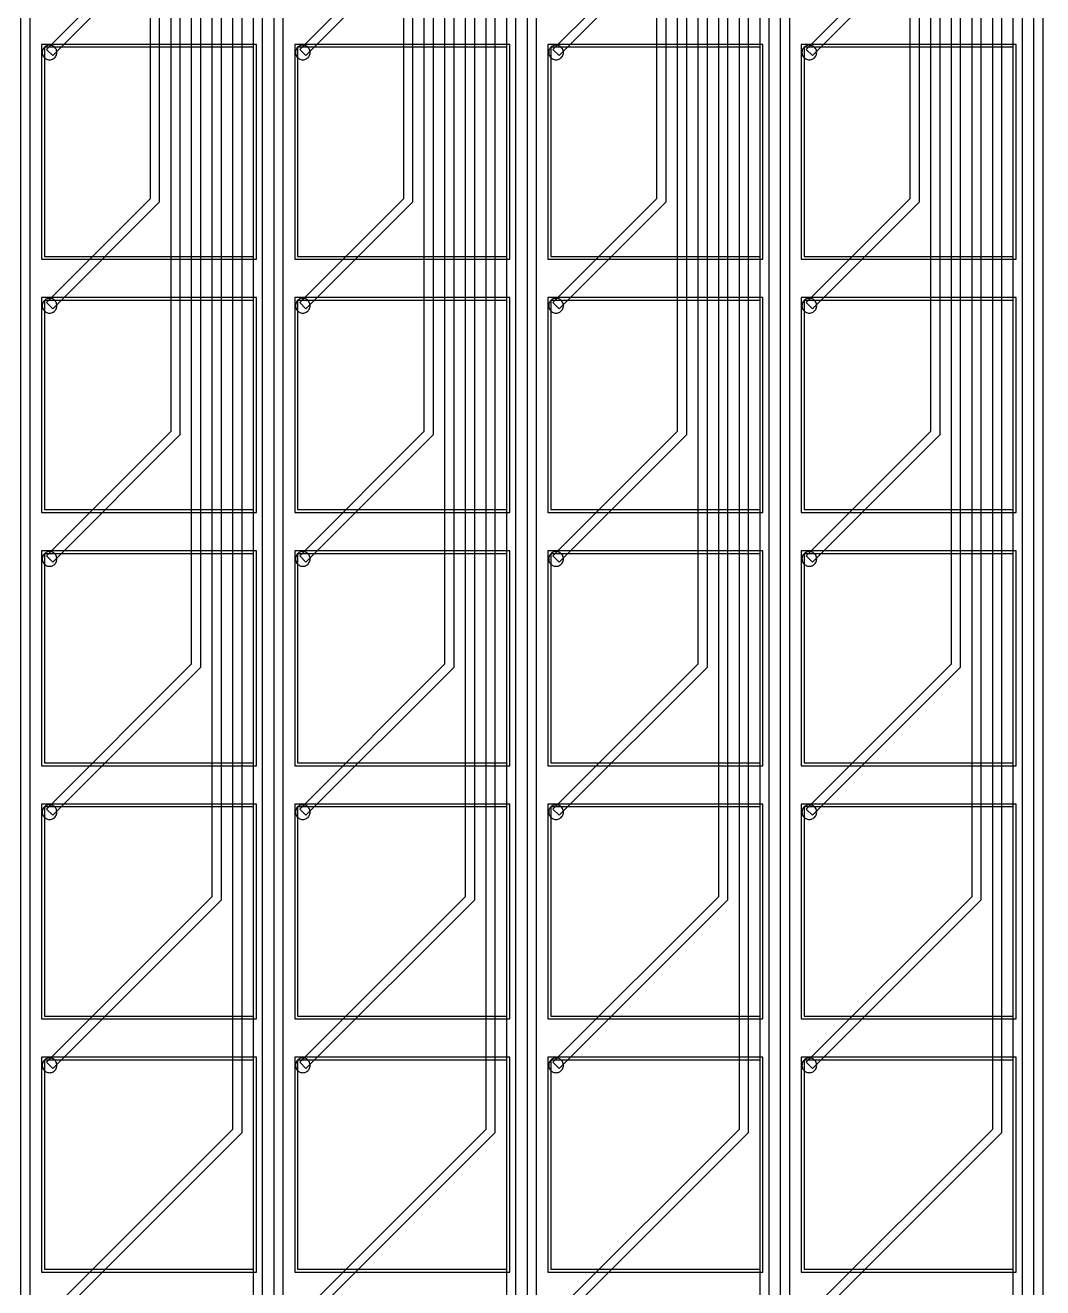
# Model space of a CAD drawing. Header units: metres. Extents: x -514 to 4285, y 130 to 1832.
# Drawn here: x 3434.5 to 3780, y 702.7 to 1131.5 of the extents above; entities that cross this region are included whole.
import ezdxf

# ---------------------------------------------------------------- set-up
doc = ezdxf.new("R2010")
doc.units = ezdxf.units.M
for name, color, linetype in [('Etching', 1, 'CONTINUOUS'), ('EtchingPad', 2, 'CONTINUOUS'), ('Metal1', 4, 'CONTINUOUS'), ('Metal2', 3, 'CONTINUOUS')]:
    doc.layers.add(name, color=color, linetype=linetype)

msp = doc.modelspace()

# ---------------------------------------------------------------- linework, layer by layer
at = {"layer": 'Etching'}
for points in [[(3445.25, 1122.25), (3445.23, 1122.58), (3445.16, 1122.9), (3445.06, 1123.21), (3444.92, 1123.5), (3444.73, 1123.77), (3444.52, 1124.02), (3444.27, 1124.23), (3444, 1124.42), (3443.71, 1124.56), (3443.4, 1124.66), (3443.08, 1124.73), (3442.75, 1124.75), (3442.42, 1124.73), (3442.1, 1124.66), (3441.79, 1124.56), (3441.5, 1124.42), (3441.23, 1124.23), (3440.98, 1124.02), (3440.77, 1123.77), (3440.58, 1123.5), (3440.44, 1123.21), (3440.34, 1122.9), (3440.27, 1122.58), (3440.25, 1122.25), (3440.27, 1121.92), (3440.34, 1121.6), (3440.44, 1121.29), (3440.58, 1121), (3440.77, 1120.73), (3440.98, 1120.48), (3441.23, 1120.27), (3441.5, 1120.08), (3441.79, 1119.94), (3442.1, 1119.84), (3442.42, 1119.77), (3442.75, 1119.75), (3443.08, 1119.77), (3443.4, 1119.84), (3443.71, 1119.94), (3444, 1120.08), (3444.27, 1120.27), (3444.52, 1120.48), (3444.73, 1120.73), (3444.92, 1121), (3445.06, 1121.29), (3445.16, 1121.6), (3445.23, 1121.92), (3445.25, 1122.25)], [(3531.25, 1122.25), (3531.23, 1122.58), (3531.16, 1122.9), (3531.06, 1123.21), (3530.92, 1123.5), (3530.73, 1123.77), (3530.52, 1124.02), (3530.27, 1124.23), (3530, 1124.42), (3529.71, 1124.56), (3529.4, 1124.66), (3529.08, 1124.73), (3528.75, 1124.75), (3528.42, 1124.73), (3528.1, 1124.66), (3527.79, 1124.56), (3527.5, 1124.42), (3527.23, 1124.23), (3526.98, 1124.02), (3526.77, 1123.77), (3526.58, 1123.5), (3526.44, 1123.21), (3526.34, 1122.9), (3526.27, 1122.58), (3526.25, 1122.25), (3526.27, 1121.92), (3526.34, 1121.6), (3526.44, 1121.29), (3526.58, 1121), (3526.77, 1120.73), (3526.98, 1120.48), (3527.23, 1120.27), (3527.5, 1120.08), (3527.79, 1119.94), (3528.1, 1119.84), (3528.42, 1119.77), (3528.75, 1119.75), (3529.08, 1119.77), (3529.4, 1119.84), (3529.71, 1119.94), (3530, 1120.08), (3530.27, 1120.27), (3530.52, 1120.48), (3530.73, 1120.73), (3530.92, 1121), (3531.06, 1121.29), (3531.16, 1121.6), (3531.23, 1121.92), (3531.25, 1122.25)], [(3617.25, 1122.25), (3617.23, 1122.58), (3617.16, 1122.9), (3617.06, 1123.21), (3616.92, 1123.5), (3616.73, 1123.77), (3616.52, 1124.02), (3616.27, 1124.23), (3616, 1124.42), (3615.71, 1124.56), (3615.4, 1124.66), (3615.08, 1124.73), (3614.75, 1124.75), (3614.42, 1124.73), (3614.1, 1124.66), (3613.79, 1124.56), (3613.5, 1124.42), (3613.23, 1124.23), (3612.98, 1124.02), (3612.77, 1123.77), (3612.58, 1123.5), (3612.44, 1123.21), (3612.34, 1122.9), (3612.27, 1122.58), (3612.25, 1122.25), (3612.27, 1121.92), (3612.34, 1121.6), (3612.44, 1121.29), (3612.58, 1121), (3612.77, 1120.73), (3612.98, 1120.48), (3613.23, 1120.27), (3613.5, 1120.08), (3613.79, 1119.94), (3614.1, 1119.84), (3614.42, 1119.77), (3614.75, 1119.75), (3615.08, 1119.77), (3615.4, 1119.84), (3615.71, 1119.94), (3616, 1120.08), (3616.27, 1120.27), (3616.52, 1120.48), (3616.73, 1120.73), (3616.92, 1121), (3617.06, 1121.29), (3617.16, 1121.6), (3617.23, 1121.92), (3617.25, 1122.25)], [(3703.25, 1122.25), (3703.23, 1122.58), (3703.16, 1122.9), (3703.06, 1123.21), (3702.92, 1123.5), (3702.73, 1123.77), (3702.52, 1124.02), (3702.27, 1124.23), (3702, 1124.42), (3701.71, 1124.56), (3701.4, 1124.66), (3701.08, 1124.73), (3700.75, 1124.75), (3700.42, 1124.73), (3700.1, 1124.66), (3699.79, 1124.56), (3699.5, 1124.42), (3699.23, 1124.23), (3698.98, 1124.02), (3698.77, 1123.77), (3698.58, 1123.5), (3698.44, 1123.21), (3698.34, 1122.9), (3698.27, 1122.58), (3698.25, 1122.25), (3698.27, 1121.92), (3698.34, 1121.6), (3698.44, 1121.29), (3698.58, 1121), (3698.77, 1120.73), (3698.98, 1120.48), (3699.23, 1120.27), (3699.5, 1120.08), (3699.79, 1119.94), (3700.1, 1119.84), (3700.42, 1119.77), (3700.75, 1119.75), (3701.08, 1119.77), (3701.4, 1119.84), (3701.71, 1119.94), (3702, 1120.08), (3702.27, 1120.27), (3702.52, 1120.48), (3702.73, 1120.73), (3702.92, 1121), (3703.06, 1121.29), (3703.16, 1121.6), (3703.23, 1121.92), (3703.25, 1122.25)], [(3445.25, 1036.25), (3445.23, 1036.58), (3445.16, 1036.9), (3445.06, 1037.21), (3444.92, 1037.5), (3444.73, 1037.77), (3444.52, 1038.02), (3444.27, 1038.23), (3444, 1038.42), (3443.71, 1038.56), (3443.4, 1038.66), (3443.08, 1038.73), (3442.75, 1038.75), (3442.42, 1038.73), (3442.1, 1038.66), (3441.79, 1038.56), (3441.5, 1038.42), (3441.23, 1038.23), (3440.98, 1038.02), (3440.77, 1037.77), (3440.58, 1037.5), (3440.44, 1037.21), (3440.34, 1036.9), (3440.27, 1036.58), (3440.25, 1036.25), (3440.27, 1035.92), (3440.34, 1035.6), (3440.44, 1035.29), (3440.58, 1035), (3440.77, 1034.73), (3440.98, 1034.48), (3441.23, 1034.27), (3441.5, 1034.08), (3441.79, 1033.94), (3442.1, 1033.84), (3442.42, 1033.77), (3442.75, 1033.75), (3443.08, 1033.77), (3443.4, 1033.84), (3443.71, 1033.94), (3444, 1034.08), (3444.27, 1034.27), (3444.52, 1034.48), (3444.73, 1034.73), (3444.92, 1035), (3445.06, 1035.29), (3445.16, 1035.6), (3445.23, 1035.92), (3445.25, 1036.25)], [(3531.25, 1036.25), (3531.23, 1036.58), (3531.16, 1036.9), (3531.06, 1037.21), (3530.92, 1037.5), (3530.73, 1037.77), (3530.52, 1038.02), (3530.27, 1038.23), (3530, 1038.42), (3529.71, 1038.56), (3529.4, 1038.66), (3529.08, 1038.73), (3528.75, 1038.75), (3528.42, 1038.73), (3528.1, 1038.66), (3527.79, 1038.56), (3527.5, 1038.42), (3527.23, 1038.23), (3526.98, 1038.02), (3526.77, 1037.77), (3526.58, 1037.5), (3526.44, 1037.21), (3526.34, 1036.9), (3526.27, 1036.58), (3526.25, 1036.25), (3526.27, 1035.92), (3526.34, 1035.6), (3526.44, 1035.29), (3526.58, 1035), (3526.77, 1034.73), (3526.98, 1034.48), (3527.23, 1034.27), (3527.5, 1034.08), (3527.79, 1033.94), (3528.1, 1033.84), (3528.42, 1033.77), (3528.75, 1033.75), (3529.08, 1033.77), (3529.4, 1033.84), (3529.71, 1033.94), (3530, 1034.08), (3530.27, 1034.27), (3530.52, 1034.48), (3530.73, 1034.73), (3530.92, 1035), (3531.06, 1035.29), (3531.16, 1035.6), (3531.23, 1035.92), (3531.25, 1036.25)], [(3617.25, 1036.25), (3617.23, 1036.58), (3617.16, 1036.9), (3617.06, 1037.21), (3616.92, 1037.5), (3616.73, 1037.77), (3616.52, 1038.02), (3616.27, 1038.23), (3616, 1038.42), (3615.71, 1038.56), (3615.4, 1038.66), (3615.08, 1038.73), (3614.75, 1038.75), (3614.42, 1038.73), (3614.1, 1038.66), (3613.79, 1038.56), (3613.5, 1038.42), (3613.23, 1038.23), (3612.98, 1038.02), (3612.77, 1037.77), (3612.58, 1037.5), (3612.44, 1037.21), (3612.34, 1036.9), (3612.27, 1036.58), (3612.25, 1036.25), (3612.27, 1035.92), (3612.34, 1035.6), (3612.44, 1035.29), (3612.58, 1035), (3612.77, 1034.73), (3612.98, 1034.48), (3613.23, 1034.27), (3613.5, 1034.08), (3613.79, 1033.94), (3614.1, 1033.84), (3614.42, 1033.77), (3614.75, 1033.75), (3615.08, 1033.77), (3615.4, 1033.84), (3615.71, 1033.94), (3616, 1034.08), (3616.27, 1034.27), (3616.52, 1034.48), (3616.73, 1034.73), (3616.92, 1035), (3617.06, 1035.29), (3617.16, 1035.6), (3617.23, 1035.92), (3617.25, 1036.25)], [(3703.25, 1036.25), (3703.23, 1036.58), (3703.16, 1036.9), (3703.06, 1037.21), (3702.92, 1037.5), (3702.73, 1037.77), (3702.52, 1038.02), (3702.27, 1038.23), (3702, 1038.42), (3701.71, 1038.56), (3701.4, 1038.66), (3701.08, 1038.73), (3700.75, 1038.75), (3700.42, 1038.73), (3700.1, 1038.66), (3699.79, 1038.56), (3699.5, 1038.42), (3699.23, 1038.23), (3698.98, 1038.02), (3698.77, 1037.77), (3698.58, 1037.5), (3698.44, 1037.21), (3698.34, 1036.9), (3698.27, 1036.58), (3698.25, 1036.25), (3698.27, 1035.92), (3698.34, 1035.6), (3698.44, 1035.29), (3698.58, 1035), (3698.77, 1034.73), (3698.98, 1034.48), (3699.23, 1034.27), (3699.5, 1034.08), (3699.79, 1033.94), (3700.1, 1033.84), (3700.42, 1033.77), (3700.75, 1033.75), (3701.08, 1033.77), (3701.4, 1033.84), (3701.71, 1033.94), (3702, 1034.08), (3702.27, 1034.27), (3702.52, 1034.48), (3702.73, 1034.73), (3702.92, 1035), (3703.06, 1035.29), (3703.16, 1035.6), (3703.23, 1035.92), (3703.25, 1036.25)], [(3445.25, 950.25), (3445.23, 950.58), (3445.16, 950.9), (3445.06, 951.21), (3444.92, 951.5), (3444.73, 951.77), (3444.52, 952.02), (3444.27, 952.23), (3444, 952.42), (3443.71, 952.56), (3443.4, 952.66), (3443.08, 952.73), (3442.75, 952.75), (3442.42, 952.73), (3442.1, 952.66), (3441.79, 952.56), (3441.5, 952.42), (3441.23, 952.23), (3440.98, 952.02), (3440.77, 951.77), (3440.58, 951.5), (3440.44, 951.21), (3440.34, 950.9), (3440.27, 950.58), (3440.25, 950.25), (3440.27, 949.92), (3440.34, 949.6), (3440.44, 949.29), (3440.58, 949), (3440.77, 948.73), (3440.98, 948.48), (3441.23, 948.27), (3441.5, 948.08), (3441.79, 947.94), (3442.1, 947.84), (3442.42, 947.77), (3442.75, 947.75), (3443.08, 947.77), (3443.4, 947.84), (3443.71, 947.94), (3444, 948.08), (3444.27, 948.27), (3444.52, 948.48), (3444.73, 948.73), (3444.92, 949), (3445.06, 949.29), (3445.16, 949.6), (3445.23, 949.92), (3445.25, 950.25)], [(3531.25, 950.25), (3531.23, 950.58), (3531.16, 950.9), (3531.06, 951.21), (3530.92, 951.5), (3530.73, 951.77), (3530.52, 952.02), (3530.27, 952.23), (3530, 952.42), (3529.71, 952.56), (3529.4, 952.66), (3529.08, 952.73), (3528.75, 952.75), (3528.42, 952.73), (3528.1, 952.66), (3527.79, 952.56), (3527.5, 952.42), (3527.23, 952.23), (3526.98, 952.02), (3526.77, 951.77), (3526.58, 951.5), (3526.44, 951.21), (3526.34, 950.9), (3526.27, 950.58), (3526.25, 950.25), (3526.27, 949.92), (3526.34, 949.6), (3526.44, 949.29), (3526.58, 949), (3526.77, 948.73), (3526.98, 948.48), (3527.23, 948.27), (3527.5, 948.08), (3527.79, 947.94), (3528.1, 947.84), (3528.42, 947.77), (3528.75, 947.75), (3529.08, 947.77), (3529.4, 947.84), (3529.71, 947.94), (3530, 948.08), (3530.27, 948.27), (3530.52, 948.48), (3530.73, 948.73), (3530.92, 949), (3531.06, 949.29), (3531.16, 949.6), (3531.23, 949.92), (3531.25, 950.25)], [(3617.25, 950.25), (3617.23, 950.58), (3617.16, 950.9), (3617.06, 951.21), (3616.92, 951.5), (3616.73, 951.77), (3616.52, 952.02), (3616.27, 952.23), (3616, 952.42), (3615.71, 952.56), (3615.4, 952.66), (3615.08, 952.73), (3614.75, 952.75), (3614.42, 952.73), (3614.1, 952.66), (3613.79, 952.56), (3613.5, 952.42), (3613.23, 952.23), (3612.98, 952.02), (3612.77, 951.77), (3612.58, 951.5), (3612.44, 951.21), (3612.34, 950.9), (3612.27, 950.58), (3612.25, 950.25), (3612.27, 949.92), (3612.34, 949.6), (3612.44, 949.29), (3612.58, 949), (3612.77, 948.73), (3612.98, 948.48), (3613.23, 948.27), (3613.5, 948.08), (3613.79, 947.94), (3614.1, 947.84), (3614.42, 947.77), (3614.75, 947.75), (3615.08, 947.77), (3615.4, 947.84), (3615.71, 947.94), (3616, 948.08), (3616.27, 948.27), (3616.52, 948.48), (3616.73, 948.73), (3616.92, 949), (3617.06, 949.29), (3617.16, 949.6), (3617.23, 949.92), (3617.25, 950.25)], [(3703.25, 950.25), (3703.23, 950.58), (3703.16, 950.9), (3703.06, 951.21), (3702.92, 951.5), (3702.73, 951.77), (3702.52, 952.02), (3702.27, 952.23), (3702, 952.42), (3701.71, 952.56), (3701.4, 952.66), (3701.08, 952.73), (3700.75, 952.75), (3700.42, 952.73), (3700.1, 952.66), (3699.79, 952.56), (3699.5, 952.42), (3699.23, 952.23), (3698.98, 952.02), (3698.77, 951.77), (3698.58, 951.5), (3698.44, 951.21), (3698.34, 950.9), (3698.27, 950.58), (3698.25, 950.25), (3698.27, 949.92), (3698.34, 949.6), (3698.44, 949.29), (3698.58, 949), (3698.77, 948.73), (3698.98, 948.48), (3699.23, 948.27), (3699.5, 948.08), (3699.79, 947.94), (3700.1, 947.84), (3700.42, 947.77), (3700.75, 947.75), (3701.08, 947.77), (3701.4, 947.84), (3701.71, 947.94), (3702, 948.08), (3702.27, 948.27), (3702.52, 948.48), (3702.73, 948.73), (3702.92, 949), (3703.06, 949.29), (3703.16, 949.6), (3703.23, 949.92), (3703.25, 950.25)], [(3445.25, 864.25), (3445.23, 864.58), (3445.16, 864.9), (3445.06, 865.21), (3444.92, 865.5), (3444.73, 865.77), (3444.52, 866.02), (3444.27, 866.23), (3444, 866.42), (3443.71, 866.56), (3443.4, 866.66), (3443.08, 866.73), (3442.75, 866.75), (3442.42, 866.73), (3442.1, 866.66), (3441.79, 866.56), (3441.5, 866.42), (3441.23, 866.23), (3440.98, 866.02), (3440.77, 865.77), (3440.58, 865.5), (3440.44, 865.21), (3440.34, 864.9), (3440.27, 864.58), (3440.25, 864.25), (3440.27, 863.92), (3440.34, 863.6), (3440.44, 863.29), (3440.58, 863), (3440.77, 862.73), (3440.98, 862.48), (3441.23, 862.27), (3441.5, 862.08), (3441.79, 861.94), (3442.1, 861.84), (3442.42, 861.77), (3442.75, 861.75), (3443.08, 861.77), (3443.4, 861.84), (3443.71, 861.94), (3444, 862.08), (3444.27, 862.27), (3444.52, 862.48), (3444.73, 862.73), (3444.92, 863), (3445.06, 863.29), (3445.16, 863.6), (3445.23, 863.92), (3445.25, 864.25)], [(3531.25, 864.25), (3531.23, 864.58), (3531.16, 864.9), (3531.06, 865.21), (3530.92, 865.5), (3530.73, 865.77), (3530.52, 866.02), (3530.27, 866.23), (3530, 866.42), (3529.71, 866.56), (3529.4, 866.66), (3529.08, 866.73), (3528.75, 866.75), (3528.42, 866.73), (3528.1, 866.66), (3527.79, 866.56), (3527.5, 866.42), (3527.23, 866.23), (3526.98, 866.02), (3526.77, 865.77), (3526.58, 865.5), (3526.44, 865.21), (3526.34, 864.9), (3526.27, 864.58), (3526.25, 864.25), (3526.27, 863.92), (3526.34, 863.6), (3526.44, 863.29), (3526.58, 863), (3526.77, 862.73), (3526.98, 862.48), (3527.23, 862.27), (3527.5, 862.08), (3527.79, 861.94), (3528.1, 861.84), (3528.42, 861.77), (3528.75, 861.75), (3529.08, 861.77), (3529.4, 861.84), (3529.71, 861.94), (3530, 862.08), (3530.27, 862.27), (3530.52, 862.48), (3530.73, 862.73), (3530.92, 863), (3531.06, 863.29), (3531.16, 863.6), (3531.23, 863.92), (3531.25, 864.25)], [(3617.25, 864.25), (3617.23, 864.58), (3617.16, 864.9), (3617.06, 865.21), (3616.92, 865.5), (3616.73, 865.77), (3616.52, 866.02), (3616.27, 866.23), (3616, 866.42), (3615.71, 866.56), (3615.4, 866.66), (3615.08, 866.73), (3614.75, 866.75), (3614.42, 866.73), (3614.1, 866.66), (3613.79, 866.56), (3613.5, 866.42), (3613.23, 866.23), (3612.98, 866.02), (3612.77, 865.77), (3612.58, 865.5), (3612.44, 865.21), (3612.34, 864.9), (3612.27, 864.58), (3612.25, 864.25), (3612.27, 863.92), (3612.34, 863.6), (3612.44, 863.29), (3612.58, 863), (3612.77, 862.73), (3612.98, 862.48), (3613.23, 862.27), (3613.5, 862.08), (3613.79, 861.94), (3614.1, 861.84), (3614.42, 861.77), (3614.75, 861.75), (3615.08, 861.77), (3615.4, 861.84), (3615.71, 861.94), (3616, 862.08), (3616.27, 862.27), (3616.52, 862.48), (3616.73, 862.73), (3616.92, 863), (3617.06, 863.29), (3617.16, 863.6), (3617.23, 863.92), (3617.25, 864.25)], [(3703.25, 864.25), (3703.23, 864.58), (3703.16, 864.9), (3703.06, 865.21), (3702.92, 865.5), (3702.73, 865.77), (3702.52, 866.02), (3702.27, 866.23), (3702, 866.42), (3701.71, 866.56), (3701.4, 866.66), (3701.08, 866.73), (3700.75, 866.75), (3700.42, 866.73), (3700.1, 866.66), (3699.79, 866.56), (3699.5, 866.42), (3699.23, 866.23), (3698.98, 866.02), (3698.77, 865.77), (3698.58, 865.5), (3698.44, 865.21), (3698.34, 864.9), (3698.27, 864.58), (3698.25, 864.25), (3698.27, 863.92), (3698.34, 863.6), (3698.44, 863.29), (3698.58, 863), (3698.77, 862.73), (3698.98, 862.48), (3699.23, 862.27), (3699.5, 862.08), (3699.79, 861.94), (3700.1, 861.84), (3700.42, 861.77), (3700.75, 861.75), (3701.08, 861.77), (3701.4, 861.84), (3701.71, 861.94), (3702, 862.08), (3702.27, 862.27), (3702.52, 862.48), (3702.73, 862.73), (3702.92, 863), (3703.06, 863.29), (3703.16, 863.6), (3703.23, 863.92), (3703.25, 864.25)], [(3445.25, 778.25), (3445.23, 778.58), (3445.16, 778.9), (3445.06, 779.21), (3444.92, 779.5), (3444.73, 779.77), (3444.52, 780.02), (3444.27, 780.23), (3444, 780.42), (3443.71, 780.56), (3443.4, 780.66), (3443.08, 780.73), (3442.75, 780.75), (3442.42, 780.73), (3442.1, 780.66), (3441.79, 780.56), (3441.5, 780.42), (3441.23, 780.23), (3440.98, 780.02), (3440.77, 779.77), (3440.58, 779.5), (3440.44, 779.21), (3440.34, 778.9), (3440.27, 778.58), (3440.25, 778.25), (3440.27, 777.92), (3440.34, 777.6), (3440.44, 777.29), (3440.58, 777), (3440.77, 776.73), (3440.98, 776.48), (3441.23, 776.27), (3441.5, 776.08), (3441.79, 775.94), (3442.1, 775.84), (3442.42, 775.77), (3442.75, 775.75), (3443.08, 775.77), (3443.4, 775.84), (3443.71, 775.94), (3444, 776.08), (3444.27, 776.27), (3444.52, 776.48), (3444.73, 776.73), (3444.92, 777), (3445.06, 777.29), (3445.16, 777.6), (3445.23, 777.92), (3445.25, 778.25)], [(3531.25, 778.25), (3531.23, 778.58), (3531.16, 778.9), (3531.06, 779.21), (3530.92, 779.5), (3530.73, 779.77), (3530.52, 780.02), (3530.27, 780.23), (3530, 780.42), (3529.71, 780.56), (3529.4, 780.66), (3529.08, 780.73), (3528.75, 780.75), (3528.42, 780.73), (3528.1, 780.66), (3527.79, 780.56), (3527.5, 780.42), (3527.23, 780.23), (3526.98, 780.02), (3526.77, 779.77), (3526.58, 779.5), (3526.44, 779.21), (3526.34, 778.9), (3526.27, 778.58), (3526.25, 778.25), (3526.27, 777.92), (3526.34, 777.6), (3526.44, 777.29), (3526.58, 777), (3526.77, 776.73), (3526.98, 776.48), (3527.23, 776.27), (3527.5, 776.08), (3527.79, 775.94), (3528.1, 775.84), (3528.42, 775.77), (3528.75, 775.75), (3529.08, 775.77), (3529.4, 775.84), (3529.71, 775.94), (3530, 776.08), (3530.27, 776.27), (3530.52, 776.48), (3530.73, 776.73), (3530.92, 777), (3531.06, 777.29), (3531.16, 777.6), (3531.23, 777.92), (3531.25, 778.25)], [(3617.25, 778.25), (3617.23, 778.58), (3617.16, 778.9), (3617.06, 779.21), (3616.92, 779.5), (3616.73, 779.77), (3616.52, 780.02), (3616.27, 780.23), (3616, 780.42), (3615.71, 780.56), (3615.4, 780.66), (3615.08, 780.73), (3614.75, 780.75), (3614.42, 780.73), (3614.1, 780.66), (3613.79, 780.56), (3613.5, 780.42), (3613.23, 780.23), (3612.98, 780.02), (3612.77, 779.77), (3612.58, 779.5), (3612.44, 779.21), (3612.34, 778.9), (3612.27, 778.58), (3612.25, 778.25), (3612.27, 777.92), (3612.34, 777.6), (3612.44, 777.29), (3612.58, 777), (3612.77, 776.73), (3612.98, 776.48), (3613.23, 776.27), (3613.5, 776.08), (3613.79, 775.94), (3614.1, 775.84), (3614.42, 775.77), (3614.75, 775.75), (3615.08, 775.77), (3615.4, 775.84), (3615.71, 775.94), (3616, 776.08), (3616.27, 776.27), (3616.52, 776.48), (3616.73, 776.73), (3616.92, 777), (3617.06, 777.29), (3617.16, 777.6), (3617.23, 777.92), (3617.25, 778.25)], [(3703.25, 778.25), (3703.23, 778.58), (3703.16, 778.9), (3703.06, 779.21), (3702.92, 779.5), (3702.73, 779.77), (3702.52, 780.02), (3702.27, 780.23), (3702, 780.42), (3701.71, 780.56), (3701.4, 780.66), (3701.08, 780.73), (3700.75, 780.75), (3700.42, 780.73), (3700.1, 780.66), (3699.79, 780.56), (3699.5, 780.42), (3699.23, 780.23), (3698.98, 780.02), (3698.77, 779.77), (3698.58, 779.5), (3698.44, 779.21), (3698.34, 778.9), (3698.27, 778.58), (3698.25, 778.25), (3698.27, 777.92), (3698.34, 777.6), (3698.44, 777.29), (3698.58, 777), (3698.77, 776.73), (3698.98, 776.48), (3699.23, 776.27), (3699.5, 776.08), (3699.79, 775.94), (3700.1, 775.84), (3700.42, 775.77), (3700.75, 775.75), (3701.08, 775.77), (3701.4, 775.84), (3701.71, 775.94), (3702, 776.08), (3702.27, 776.27), (3702.52, 776.48), (3702.73, 776.73), (3702.92, 777), (3703.06, 777.29), (3703.16, 777.6), (3703.23, 777.92), (3703.25, 778.25)]]:
    msp.add_lwpolyline(points, close=True, dxfattribs=at)
at = {"layer": 'EtchingPad'}
for points in [[(3441, 1053), (3512, 1053), (3512, 1124), (3441, 1124), (3441, 1053)], [(3527, 1053), (3598, 1053), (3598, 1124), (3527, 1124), (3527, 1053)], [(3613, 1053), (3684, 1053), (3684, 1124), (3613, 1124), (3613, 1053)], [(3699, 1053), (3770, 1053), (3770, 1124), (3699, 1124), (3699, 1053)], [(3441, 967), (3512, 967), (3512, 1038), (3441, 1038), (3441, 967)], [(3527, 967), (3598, 967), (3598, 1038), (3527, 1038), (3527, 967)], [(3613, 967), (3684, 967), (3684, 1038), (3613, 1038), (3613, 967)], [(3699, 967), (3770, 967), (3770, 1038), (3699, 1038), (3699, 967)], [(3441, 881), (3512, 881), (3512, 952), (3441, 952), (3441, 881)], [(3527, 881), (3598, 881), (3598, 952), (3527, 952), (3527, 881)], [(3613, 881), (3684, 881), (3684, 952), (3613, 952), (3613, 881)], [(3699, 881), (3770, 881), (3770, 952), (3699, 952), (3699, 881)], [(3441, 795), (3512, 795), (3512, 866), (3441, 866), (3441, 795)], [(3527, 795), (3598, 795), (3598, 866), (3527, 866), (3527, 795)], [(3613, 795), (3684, 795), (3684, 866), (3613, 866), (3613, 795)], [(3699, 795), (3770, 795), (3770, 866), (3699, 866), (3699, 795)], [(3441, 709), (3512, 709), (3512, 780), (3441, 780), (3441, 709)], [(3527, 709), (3598, 709), (3598, 780), (3527, 780), (3527, 709)], [(3613, 709), (3684, 709), (3684, 780), (3613, 780), (3613, 709)], [(3699, 709), (3770, 709), (3770, 780), (3699, 780), (3699, 709)]]:
    msp.add_lwpolyline(points, close=True, dxfattribs=at)
at = {"layer": 'Metal1'}
for points in [[(3515, 1532.5), (3515, 676.38), (3443.81, 605.19), (3441.69, 607.31), (3512, 677.62), (3512, 1532.5)], [(3508, 1532.5), (3508, 755.38), (3443.81, 691.19), (3441.69, 693.31), (3505, 756.62), (3505, 1532.5)], [(3501, 1532.5), (3501, 834.38), (3443.81, 777.19), (3441.69, 779.31), (3498, 835.62), (3498, 1532.5)], [(3494, 1532.5), (3494, 913.38), (3443.81, 863.19), (3441.69, 865.31), (3491, 914.62), (3491, 1532.5)], [(3487, 1532.5), (3487, 992.38), (3443.81, 949.19), (3441.69, 951.31), (3484, 993.62), (3484, 1532.5)], [(3480, 1532.5), (3480, 1071.38), (3443.81, 1035.19), (3441.69, 1037.31), (3477, 1072.62), (3477, 1532.5)], [(3473, 1532.5), (3473, 1150.38), (3443.81, 1121.19), (3441.69, 1123.31), (3470, 1151.62), (3470, 1532.5)], [(3601, 1532.5), (3601, 676.38), (3529.81, 605.19), (3527.69, 607.31), (3598, 677.62), (3598, 1532.5)], [(3594, 1532.5), (3594, 755.38), (3529.81, 691.19), (3527.69, 693.31), (3591, 756.62), (3591, 1532.5)], [(3587, 1532.5), (3587, 834.38), (3529.81, 777.19), (3527.69, 779.31), (3584, 835.62), (3584, 1532.5)], [(3580, 1532.5), (3580, 913.38), (3529.81, 863.19), (3527.69, 865.31), (3577, 914.62), (3577, 1532.5)], [(3573, 1532.5), (3573, 992.38), (3529.81, 949.19), (3527.69, 951.31), (3570, 993.62), (3570, 1532.5)], [(3566, 1532.5), (3566, 1071.38), (3529.81, 1035.19), (3527.69, 1037.31), (3563, 1072.62), (3563, 1532.5)], [(3559, 1532.5), (3559, 1150.38), (3529.81, 1121.19), (3527.69, 1123.31), (3556, 1151.62), (3556, 1532.5)], [(3687, 1532.5), (3687, 676.38), (3615.81, 605.19), (3613.69, 607.31), (3684, 677.62), (3684, 1532.5)], [(3680, 1532.5), (3680, 755.38), (3615.81, 691.19), (3613.69, 693.31), (3677, 756.62), (3677, 1532.5)], [(3673, 1532.5), (3673, 834.38), (3615.81, 777.19), (3613.69, 779.31), (3670, 835.62), (3670, 1532.5)], [(3666, 1532.5), (3666, 913.38), (3615.81, 863.19), (3613.69, 865.31), (3663, 914.62), (3663, 1532.5)], [(3659, 1532.5), (3659, 992.38), (3615.81, 949.19), (3613.69, 951.31), (3656, 993.62), (3656, 1532.5)], [(3652, 1532.5), (3652, 1071.38), (3615.81, 1035.19), (3613.69, 1037.31), (3649, 1072.62), (3649, 1532.5)], [(3645, 1532.5), (3645, 1150.38), (3615.81, 1121.19), (3613.69, 1123.31), (3642, 1151.62), (3642, 1532.5)], [(3780, 1532.5), (3780, 597.38), (3701.81, 519.19), (3699.69, 521.31), (3777, 598.62), (3777, 1532.5)], [(3773, 1532.5), (3773, 676.38), (3701.81, 605.19), (3699.69, 607.31), (3770, 677.62), (3770, 1532.5)], [(3766, 1532.5), (3766, 755.38), (3701.81, 691.19), (3699.69, 693.31), (3763, 756.62), (3763, 1532.5)], [(3759, 1532.5), (3759, 834.38), (3701.81, 777.19), (3699.69, 779.31), (3756, 835.62), (3756, 1532.5)], [(3752, 1532.5), (3752, 913.38), (3701.81, 863.19), (3699.69, 865.31), (3749, 914.62), (3749, 1532.5)], [(3745, 1532.5), (3745, 992.38), (3701.81, 949.19), (3699.69, 951.31), (3742, 993.62), (3742, 1532.5)], [(3738, 1532.5), (3738, 1071.38), (3701.81, 1035.19), (3699.69, 1037.31), (3735, 1072.62), (3735, 1532.5)], [(3731, 1532.5), (3731, 1150.38), (3701.81, 1121.19), (3699.69, 1123.31), (3728, 1151.62), (3728, 1532.5)], [(3355.69, 521.31), (3433, 598.62), (3433, 1492.69), (3442.12, 1501.81), (3444.24, 1499.69), (3436, 1491.45), (3436, 597.38), (3357.81, 519.19)], [(3441.69, 521.31), (3519, 598.62), (3519, 1492.69), (3528.12, 1501.81), (3530.24, 1499.69), (3522, 1491.45), (3522, 597.38), (3443.81, 519.19)], [(3527.69, 521.31), (3605, 598.62), (3605, 1492.69), (3614.12, 1501.81), (3616.24, 1499.69), (3608, 1491.45), (3608, 597.38), (3529.81, 519.19)], [(3613.69, 521.31), (3691, 598.62), (3691, 1492.69), (3700.12, 1501.81), (3702.24, 1499.69), (3694, 1491.45), (3694, 597.38), (3615.81, 519.19)]]:
    msp.add_lwpolyline(points, close=True, dxfattribs=at)
at = {"layer": 'Metal2'}
for points in [[(3440, 1052), (3513, 1052), (3513, 1125), (3440, 1125), (3440, 1052)], [(3526, 1052), (3599, 1052), (3599, 1125), (3526, 1125), (3526, 1052)], [(3612, 1052), (3685, 1052), (3685, 1125), (3612, 1125), (3612, 1052)], [(3698, 1052), (3771, 1052), (3771, 1125), (3698, 1125), (3698, 1052)], [(3440, 966), (3513, 966), (3513, 1039), (3440, 1039), (3440, 966)], [(3526, 966), (3599, 966), (3599, 1039), (3526, 1039), (3526, 966)], [(3612, 966), (3685, 966), (3685, 1039), (3612, 1039), (3612, 966)], [(3698, 966), (3771, 966), (3771, 1039), (3698, 1039), (3698, 966)], [(3440, 880), (3513, 880), (3513, 953), (3440, 953), (3440, 880)], [(3526, 880), (3599, 880), (3599, 953), (3526, 953), (3526, 880)], [(3612, 880), (3685, 880), (3685, 953), (3612, 953), (3612, 880)], [(3698, 880), (3771, 880), (3771, 953), (3698, 953), (3698, 880)], [(3440, 794), (3513, 794), (3513, 867), (3440, 867), (3440, 794)], [(3526, 794), (3599, 794), (3599, 867), (3526, 867), (3526, 794)], [(3612, 794), (3685, 794), (3685, 867), (3612, 867), (3612, 794)], [(3698, 794), (3771, 794), (3771, 867), (3698, 867), (3698, 794)], [(3440, 708), (3513, 708), (3513, 781), (3440, 781), (3440, 708)], [(3526, 708), (3599, 708), (3599, 781), (3526, 781), (3526, 708)], [(3612, 708), (3685, 708), (3685, 781), (3612, 781), (3612, 708)], [(3698, 708), (3771, 708), (3771, 781), (3698, 781), (3698, 708)]]:
    msp.add_lwpolyline(points, close=True, dxfattribs=at)

doc.saveas('drawing.dxf')
